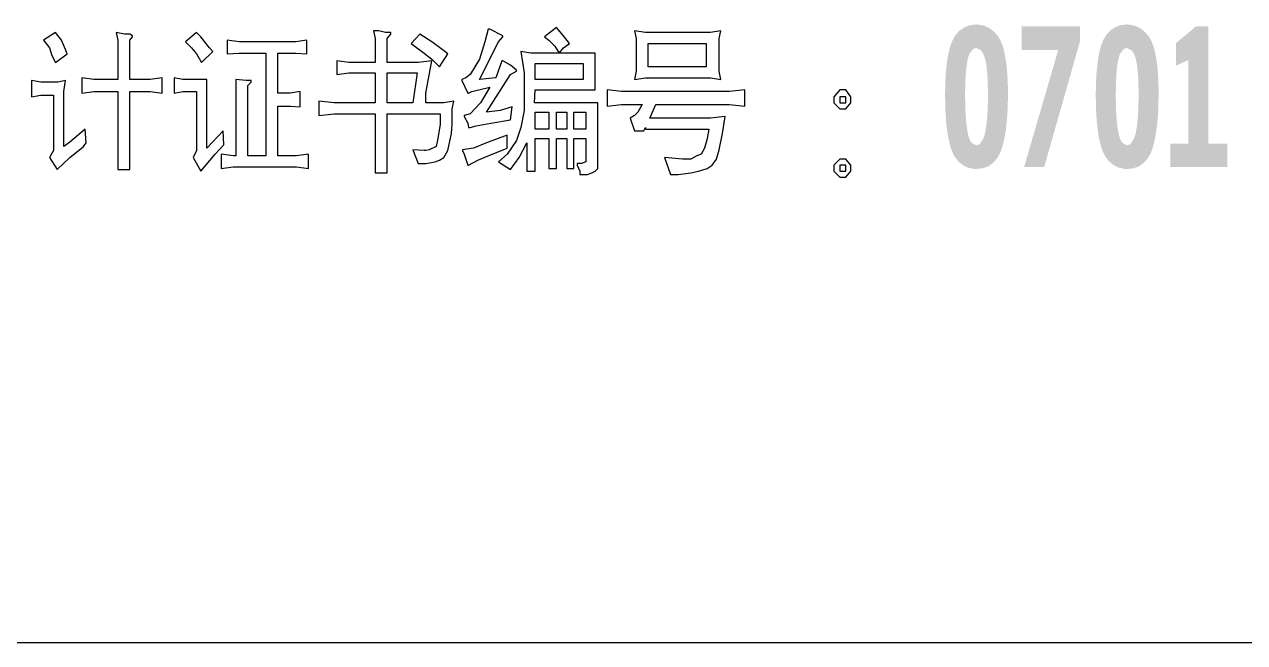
# Model space of a CAD drawing. Extents: x 1417642 to 3570900, y 124798 to 1191112.
# Drawn here: x 1609442 to 1612649, y 241202 to 242825 of the extents above; entities that cross this region are included whole.
import ezdxf

# ---------------------------------------------------------------- set-up
doc = ezdxf.new("R2010")
doc.units = 0
doc.header["$LTSCALE"] = 1000
doc.header["$MEASUREMENT"] = 0
doc.layers.add('图戳', color=211, linetype='CONTINUOUS')

msp = doc.modelspace()

# ---------------------------------------------------------------- hatches: boundary and pattern name
at = {"layer": '图戳'}
h = msp.add_hatch(color=256, dxfattribs=at)
h.paths.add_polyline_path([(1612025.6, 242695), (1612023.7, 242716.8), (1612021, 242736.3), (1612017.5, 242753.7), (1612013.3, 242768.9), (1612008.2, 242781.7), (1612002.5, 242792.3), (1612002.1, 242792.9), (1611990.5, 242806.4), (1611977.4, 242816.4), (1611962.9, 242822.6), (1611946.8, 242825.1), (1611944.3, 242825.3), (1611927.7, 242823.4), (1611912.9, 242817.8), (1611899.7, 242808.7), (1611888.3, 242795.8), (1611887.2, 242793.8), (1611881.6, 242783.4), (1611876.6, 242770.9), (1611872.3, 242756), (1611868.8, 242738.8), (1611866.1, 242719.5), (1611864, 242698.1), (1611862.7, 242674.3), (1611862.1, 242648.2), (1611862.1, 242641.9), (1611862.3, 242615.6), (1611863.2, 242591.3), (1611864.8, 242568.9), (1611867.1, 242548.6), (1611870, 242530.4), (1611873.5, 242514), (1611877.5, 242499.7), (1611882.2, 242487.6), (1611885.6, 242480.6), (1611895.9, 242466.5), (1611908, 242456.1), (1611922.3, 242449.2), (1611938.3, 242445.9), (1611944.3, 242445.7), (1611960.9, 242447.4), (1611975.8, 242452.8), (1611988.4, 242461.9), (1611999.2, 242474.6), (1612006.3, 242487), (1612010.9, 242499.4), (1612015, 242513.5), (1612018.5, 242529.3), (1612021.4, 242546.9), (1612023.7, 242566.2), (1612025.4, 242587.4), (1612026.6, 242610.4), (1612027.2, 242634.9), (1612027.2, 242644.6), (1612026.8, 242670.8)])
h.paths.add_polyline_path([(1611973.7, 242681.4), (1611974.5, 242656.3), (1611974.6, 242644.6), (1611974.3, 242617.7), (1611973.3, 242594), (1611971.9, 242573.1), (1611969.8, 242555.4), (1611967.1, 242540.5), (1611963.8, 242528.5), (1611962.9, 242526.2), (1611952.8, 242510.8), (1611944.3, 242507.5), (1611931.8, 242514.4), (1611926.2, 242523.9), (1611922.7, 242535.3), (1611920, 242549.6), (1611917.7, 242566.7), (1611916.1, 242587), (1611915, 242610.2), (1611914.6, 242636.3), (1611914.6, 242641.9), (1611915, 242668.5), (1611915.9, 242691.9), (1611917.9, 242711.8), (1611920.4, 242728.4), (1611923.5, 242741.7), (1611925.8, 242748.3), (1611936.6, 242761.6), (1611944.3, 242763.3), (1611957.1, 242756.6), (1611962.9, 242746.9), (1611966.9, 242735.9), (1611970, 242721.4), (1611972.3, 242703.3)], flags=16)
for points in [[(1612217, 242820.3), (1612063.5, 242820.3), (1612063.5, 242758.3), (1612159.4, 242758.3), (1612069.7, 242450.7), (1612122.4, 242450.7), (1612217, 242782.4)], [(1612553.9, 242820.3), (1612520.9, 242820.3), (1612520.9, 242818.9), (1612518.2, 242818.9), (1612518.2, 242817.6), (1612515.1, 242815.3), (1612515.1, 242814.7), (1612468.8, 242776.1), (1612468.8, 242717), (1612501.2, 242731.5), (1612501.2, 242512.5), (1612453.7, 242512.5), (1612453.7, 242450.7), (1612603.4, 242450.7), (1612603.4, 242512.5), (1612553.9, 242512.5)]]:
    msp.add_hatch(color=256, dxfattribs=at).paths.add_polyline_path(points)
h = msp.add_hatch(color=256, dxfattribs=at)
h.paths.add_polyline_path([(1612417, 242736.3), (1612413.6, 242753.7), (1612409.3, 242768.9), (1612404.3, 242781.7), (1612398.5, 242792.3), (1612398.1, 242792.9), (1612386.5, 242806.4), (1612373.4, 242816.4), (1612358.9, 242822.6), (1612342.9, 242825.1), (1612340.4, 242825.3), (1612323.8, 242823.4), (1612308.7, 242817.8), (1612295.8, 242808.7), (1612284.4, 242795.8), (1612283.2, 242793.8), (1612277.4, 242783.4), (1612272.6, 242770.9), (1612268.3, 242756), (1612264.9, 242738.8), (1612262.2, 242719.5), (1612260, 242698.1), (1612258.7, 242674.3), (1612258.1, 242648.2), (1612258.1, 242641.9), (1612258.3, 242615.6), (1612259.3, 242591.3), (1612260.8, 242568.9), (1612263.1, 242548.6), (1612265.8, 242530.4), (1612269.3, 242514), (1612273.6, 242499.7), (1612278.2, 242487.6), (1612281.7, 242480.6), (1612291.9, 242466.5), (1612304.1, 242456.1), (1612318.2, 242449.2), (1612334.4, 242445.9), (1612340.4, 242445.7), (1612357, 242447.4), (1612371.7, 242452.8), (1612384.4, 242461.9), (1612395.2, 242474.6), (1612402.4, 242487), (1612407, 242499.4), (1612411, 242513.5), (1612414.5, 242529.3), (1612417.4, 242546.9), (1612419.7, 242566.2), (1612421.5, 242587.4), (1612422.6, 242610.4), (1612423, 242634.9), (1612423.2, 242644.6), (1612422.8, 242670.8), (1612421.7, 242695), (1612419.7, 242716.8)])
h.paths.add_polyline_path([(1612365.9, 242721.4), (1612368.2, 242703.3), (1612369.7, 242681.4), (1612370.5, 242656.3), (1612370.5, 242644.6), (1612370.3, 242617.7), (1612369.3, 242594), (1612367.8, 242573.1), (1612365.9, 242555.4), (1612363.2, 242540.5), (1612359.7, 242528.5), (1612358.9, 242526.2), (1612348.9, 242510.8), (1612340.4, 242507.5), (1612327.8, 242514.4), (1612322.2, 242523.9), (1612318.7, 242535.3), (1612315.8, 242549.6), (1612313.7, 242566.7), (1612312, 242587), (1612311, 242610.2), (1612310.6, 242636.3), (1612310.6, 242641.9), (1612311, 242668.5), (1612312, 242691.9), (1612313.7, 242711.8), (1612316.2, 242728.4), (1612319.5, 242741.7), (1612321.8, 242748.3), (1612332.5, 242761.6), (1612340.4, 242763.3), (1612353.1, 242756.6), (1612358.9, 242746.9), (1612362.8, 242735.9)], flags=16)

# ---------------------------------------------------------------- linework, layer by layer
for p, q in [((1610359.8, 242808.6), (1610364.3, 242788.3)), ((1610373.3, 242808.6), (1610359.8, 242808.6)), ((1610391.3, 242804.1), (1610373.3, 242808.6)), ((1610661.1, 242813.1), (1610652.1, 242779.3)), ((1610665.6, 242813.1), (1610661.1, 242813.1)), ((1610699.3, 242795.1), (1610665.6, 242813.1)), ((1610841, 242817.6), (1610809.5, 242792.8)), ((1610859, 242795.1), (1610841, 242817.6)), ((1611045.6, 242808.6), (1611050.1, 242788.3)), ((1611074.8, 242804.1), (1611045.6, 242808.6)), ((1611272.7, 242808.6), (1611245.7, 242804.1)), ((1611268.2, 242788.3), (1611272.7, 242808.6)), ((1609523.5, 242804.1), (1609492, 242783.8)), ((1609492, 242783.8), (1609507.7, 242763.6)), ((1609539.2, 242783.8), (1609523.5, 242804.1)), ((1609550.4, 242759.1), (1609539.2, 242783.8)), ((1609683.1, 242804.1), (1609687.6, 242783.8)), ((1609705.6, 242799.6), (1609683.1, 242804.1)), ((1609687.6, 242783.8), (1609687.6, 242723.1)), ((1609719.1, 242799.6), (1609705.6, 242799.6)), ((1609725.8, 242795.1), (1609719.1, 242799.6)), ((1609719.1, 242783.8), (1609725.8, 242792.8)), ((1609719.1, 242743.4), (1609719.1, 242783.8)), ((1609725.8, 242792.8), (1609725.8, 242795.1)), ((1609894.4, 242804.1), (1609865.2, 242779.3)), ((1609865.2, 242779.3), (1609880.9, 242763.6)), ((1609905.7, 242792.8), (1609894.4, 242804.1)), ((1609928.2, 242763.6), (1609905.7, 242792.8)), ((1609975.4, 242783.8), (1609975.4, 242747.9)), ((1610006.9, 242779.3), (1609975.4, 242783.8)), ((1610155.2, 242779.3), (1610006.9, 242779.3)), ((1610184.5, 242783.8), (1610155.2, 242779.3)), ((1610184.5, 242747.9), (1610184.5, 242783.8)), ((1610364.3, 242788.3), (1610364.3, 242725.4)), ((1610404.8, 242804.1), (1610391.3, 242804.1)), ((1610395.8, 242788.3), (1610404.8, 242799.6)), ((1610395.8, 242725.4), (1610395.8, 242788.3)), ((1610404.8, 242799.6), (1610404.8, 242804.1)), ((1610481.2, 242799.6), (1610458.8, 242774.8)), ((1610512.7, 242779.3), (1610481.2, 242799.6)), ((1610539.7, 242759.1), (1610512.7, 242779.3)), ((1610652.1, 242779.3), (1610638.6, 242734.4)), ((1610638.6, 242680.4), (1610688.1, 242779.3)), ((1610688.1, 242779.3), (1610699.3, 242792.8)), ((1610699.3, 242792.8), (1610699.3, 242795.1)), ((1610809.5, 242792.8), (1610820.7, 242783.8)), ((1610820.7, 242783.8), (1610836.5, 242768.1)), ((1610874.7, 242774.8), (1610859, 242795.1)), ((1611050.1, 242788.3), (1611050.1, 242725.4)), ((1611245.7, 242804.1), (1611074.8, 242804.1)), ((1611268.2, 242763.6), (1611268.2, 242788.3)), ((1609507.7, 242763.6), (1609514.5, 242743.4)), ((1609514.5, 242743.4), (1609523.5, 242725.4)), ((1609523.5, 242725.4), (1609554.9, 242747.9)), ((1609554.9, 242747.9), (1609550.4, 242759.1)), ((1609719.1, 242680.4), (1609719.1, 242743.4)), ((1609880.9, 242763.6), (1609894.4, 242747.9)), ((1609894.4, 242747.9), (1609907.9, 242725.4)), ((1609907.9, 242725.4), (1609937.2, 242754.6)), ((1609937.2, 242754.6), (1609928.2, 242763.6)), ((1609975.4, 242747.9), (1610006.9, 242750.1)), ((1610006.9, 242750.1), (1610065.3, 242750.1)), ((1610065.3, 242750.1), (1610076.6, 242750.1)), ((1610076.6, 242750.1), (1610076.6, 242480.3)), ((1610108, 242750.1), (1610155.2, 242750.1)), ((1610108, 242705.1), (1610108, 242750.1)), ((1610155.2, 242750.1), (1610184.5, 242747.9)), ((1610458.8, 242774.8), (1610492.5, 242750.1)), ((1610492.5, 242750.1), (1610512.7, 242734.4)), ((1610533, 242714.1), (1610555.4, 242747.9)), ((1610555.4, 242747.9), (1610539.7, 242759.1)), ((1610746.5, 242754.6), (1610755.5, 242698.4)), ((1610773.5, 242750.1), (1610746.5, 242754.6)), ((1610789.3, 242750.1), (1610773.5, 242750.1)), ((1610847.7, 242750.1), (1610789.3, 242750.1)), ((1610836.5, 242768.1), (1610847.7, 242750.1)), ((1610847.7, 242750.1), (1610859, 242763.6)), ((1610883.7, 242750.1), (1610847.7, 242750.1)), ((1610859, 242763.6), (1610874.7, 242774.8)), ((1610942.2, 242750.1), (1610883.7, 242750.1)), ((1610942.2, 242714.1), (1610942.2, 242750.1)), ((1611081.5, 242774.8), (1611234.4, 242774.8)), ((1611081.5, 242714.1), (1611081.5, 242774.8)), ((1611234.4, 242774.8), (1611234.4, 242714.1)), ((1611268.2, 242702.9), (1611268.2, 242763.6)), ((1609687.6, 242723.1), (1609687.6, 242680.4)), ((1610263.2, 242729.9), (1610263.2, 242693.9)), ((1610294.6, 242725.4), (1610263.2, 242729.9)), ((1610305.9, 242725.4), (1610294.6, 242725.4)), ((1610364.3, 242725.4), (1610305.9, 242725.4)), ((1610418.3, 242725.4), (1610395.8, 242725.4)), ((1610476.8, 242725.4), (1610418.3, 242725.4)), ((1610512.7, 242729.9), (1610476.8, 242725.4)), ((1610497, 242644.4), (1610512.7, 242729.9)), ((1610512.7, 242734.4), (1610533, 242714.1)), ((1610638.6, 242734.4), (1610613.9, 242693.9)), ((1610697.1, 242729.9), (1610681.3, 242684.9)), ((1610699.3, 242729.9), (1610697.1, 242729.9)), ((1610719.6, 242718.6), (1610699.3, 242729.9)), ((1610735.3, 242705.1), (1610719.6, 242718.6)), ((1610784.8, 242723.1), (1610910.7, 242723.1)), ((1610784.8, 242680.4), (1610784.8, 242723.1)), ((1610910.7, 242723.1), (1610910.7, 242680.4)), ((1610942.2, 242653.4), (1610942.2, 242714.1)), ((1611050.1, 242725.4), (1611050.1, 242702.9)), ((1611234.4, 242714.1), (1611081.5, 242714.1)), ((1609593.2, 242684.9), (1609593.2, 242644.4)), ((1609624.6, 242680.4), (1609593.2, 242684.9)), ((1609629.1, 242680.4), (1609624.6, 242680.4)), ((1609687.6, 242680.4), (1609629.1, 242680.4)), ((1609773, 242680.4), (1609719.1, 242680.4)), ((1609804.5, 242684.9), (1609773, 242680.4)), ((1609804.5, 242644.4), (1609804.5, 242684.9)), ((1609836, 242684.9), (1609836, 242644.4)), ((1609858.5, 242680.4), (1609836, 242684.9)), ((1609863, 242680.4), (1609858.5, 242680.4)), ((1609921.4, 242680.4), (1609863, 242680.4)), ((1609921.4, 242500.5), (1609921.4, 242680.4)), ((1609997.9, 242680.4), (1609997.9, 242480.3)), ((1610024.8, 242678.2), (1609997.9, 242680.4)), ((1610108, 242644.4), (1610108, 242705.1)), ((1610263.2, 242693.9), (1610294.6, 242698.4)), ((1610294.6, 242698.4), (1610353.1, 242698.4)), ((1610353.1, 242698.4), (1610364.3, 242698.4)), ((1610364.3, 242698.4), (1610364.3, 242635.4)), ((1610395.8, 242698.4), (1610454.3, 242698.4)), ((1610395.8, 242680.4), (1610395.8, 242698.4)), ((1610395.8, 242619.7), (1610395.8, 242680.4)), ((1610454.3, 242698.4), (1610474.5, 242698.4)), ((1610474.5, 242698.4), (1610463.3, 242619.7)), ((1610602.7, 242684.9), (1610591.4, 242680.4)), ((1610591.4, 242680.4), (1610591.4, 242678.2)), ((1610613.9, 242693.9), (1610602.7, 242684.9)), ((1610681.3, 242684.9), (1610638.6, 242680.4)), ((1610656.6, 242595), (1610719.6, 242693.9)), ((1610719.6, 242693.9), (1610735.3, 242702.9)), ((1610735.3, 242702.9), (1610735.3, 242705.1)), ((1610755.5, 242698.4), (1610755.5, 242635.4)), ((1610910.7, 242680.4), (1610784.8, 242680.4)), ((1611050.1, 242702.9), (1611045.6, 242680.4)), ((1611045.6, 242680.4), (1611074.8, 242684.9)), ((1611074.8, 242684.9), (1611245.7, 242684.9)), ((1611245.7, 242684.9), (1611272.7, 242680.4)), ((1611272.7, 242680.4), (1611268.2, 242702.9)), ((1609460.5, 242678.2), (1609460.5, 242635.4)), ((1609485.2, 242673.7), (1609460.5, 242678.2)), ((1609530.2, 242673.7), (1609485.2, 242673.7)), ((1609550.4, 242678.2), (1609530.2, 242673.7)), ((1609545.9, 242648.9), (1609550.4, 242678.2)), ((1609545.9, 242505), (1609545.9, 242648.9)), ((1609593.2, 242644.4), (1609624.6, 242648.9)), ((1609624.6, 242648.9), (1609683.1, 242648.9)), ((1609683.1, 242648.9), (1609687.6, 242648.9)), ((1609687.6, 242648.9), (1609687.6, 242444.3)), ((1609719.1, 242648.9), (1609773, 242648.9)), ((1609719.1, 242444.3), (1609719.1, 242648.9)), ((1609773, 242648.9), (1609804.5, 242644.4)), ((1609836, 242644.4), (1609858.5, 242648.9)), ((1609858.5, 242648.9), (1609894.4, 242648.9)), ((1609894.4, 242648.9), (1609894.4, 242493.8)), ((1610038.3, 242678.2), (1610024.8, 242678.2)), ((1610029.3, 242664.7), (1610038.3, 242673.7)), ((1610029.3, 242480.3), (1610029.3, 242664.7)), ((1610038.3, 242673.7), (1610038.3, 242678.2)), ((1610166.5, 242648.9), (1610141.8, 242644.4)), ((1610166.5, 242608.5), (1610166.5, 242648.9)), ((1610591.4, 242678.2), (1610607.2, 242644.4)), ((1610609.4, 242644.4), (1610618.4, 242648.9)), ((1610618.4, 242648.9), (1610665.6, 242660.2)), ((1610665.6, 242660.2), (1610640.9, 242619.7)), ((1610782.5, 242619.7), (1610784.8, 242653.4)), ((1610784.8, 242653.4), (1610942.2, 242653.4)), ((1610973.6, 242653.4), (1610973.6, 242610.7)), ((1611011.8, 242648.9), (1610973.6, 242653.4)), ((1611295.1, 242648.9), (1611011.8, 242648.9)), ((1611335.6, 242653.4), (1611295.1, 242648.9)), ((1611335.6, 242610.7), (1611335.6, 242653.4)), ((1611585.2, 242653.4), (1611569.4, 242635.4)), ((1611600.9, 242653.4), (1611585.2, 242653.4)), ((1611614.4, 242635.4), (1611600.9, 242653.4)), ((1609460.5, 242635.4), (1609485.2, 242639.9)), ((1609485.2, 242639.9), (1609519, 242639.9)), ((1609519, 242639.9), (1609519, 242493.8)), ((1610141.8, 242644.4), (1610108, 242644.4)), ((1610215.9, 242624.2), (1610215.9, 242586)), ((1610256.4, 242619.7), (1610215.9, 242624.2)), ((1610305.9, 242619.7), (1610256.4, 242619.7)), ((1610364.3, 242619.7), (1610305.9, 242619.7)), ((1610364.3, 242635.4), (1610364.3, 242619.7)), ((1610404.8, 242619.7), (1610395.8, 242619.7)), ((1610463.3, 242619.7), (1610404.8, 242619.7)), ((1610497, 242619.7), (1610497, 242644.4)), ((1610544.2, 242619.7), (1610497, 242619.7)), ((1610571.2, 242624.2), (1610544.2, 242619.7)), ((1610566.7, 242604), (1610571.2, 242624.2)), ((1610607.2, 242644.4), (1610609.4, 242644.4)), ((1610640.9, 242619.7), (1610613.9, 242590.5)), ((1610755.5, 242635.4), (1610755.5, 242599.5)), ((1610948.9, 242619.7), (1610782.5, 242619.7)), ((1610948.9, 242446.6), (1610948.9, 242619.7)), ((1610973.6, 242610.7), (1611011.8, 242615.2)), ((1611011.8, 242615.2), (1611065.8, 242615.2)), ((1611065.8, 242615.2), (1611054.6, 242595)), ((1611086, 242579.2), (1611101.8, 242615.2)), ((1611101.8, 242615.2), (1611295.1, 242615.2)), ((1611295.1, 242615.2), (1611335.6, 242610.7)), ((1611569.4, 242635.4), (1611569.4, 242619.7)), ((1611569.4, 242619.7), (1611585.2, 242604)), ((1611600.9, 242635.4), (1611585.2, 242635.4)), ((1611585.2, 242635.4), (1611585.2, 242619.7)), ((1611585.2, 242619.7), (1611600.9, 242619.7)), ((1611600.9, 242619.7), (1611600.9, 242635.4)), ((1611600.9, 242604), (1611614.4, 242619.7)), ((1611614.4, 242619.7), (1611614.4, 242635.4)), ((1610108, 242610.7), (1610141.8, 242610.7)), ((1610108, 242480.3), (1610108, 242610.7)), ((1610141.8, 242610.7), (1610166.5, 242608.5)), ((1610215.9, 242586), (1610256.4, 242590.5)), ((1610256.4, 242590.5), (1610314.9, 242590.5)), ((1610314.9, 242590.5), (1610364.3, 242590.5)), ((1610364.3, 242590.5), (1610364.3, 242435.3)), ((1610395.8, 242590.5), (1610535.2, 242590.5)), ((1610395.8, 242435.3), (1610395.8, 242590.5)), ((1610535.2, 242590.5), (1610535.2, 242563.5)), ((1610566.7, 242563.5), (1610566.7, 242604)), ((1610613.9, 242590.5), (1610598.2, 242586)), ((1610598.2, 242586), (1610598.2, 242583.7)), ((1610598.2, 242583.7), (1610607.2, 242565.7)), ((1610692.6, 242599.5), (1610656.6, 242595)), ((1610724.1, 242608.5), (1610692.6, 242599.5)), ((1610719.6, 242574.7), (1610724.1, 242608.5)), ((1610755.5, 242599.5), (1610746.5, 242554.5)), ((1610784.8, 242550), (1610784.8, 242595)), ((1610784.8, 242595), (1610820.7, 242595)), ((1610820.7, 242595), (1610820.7, 242550)), ((1610841, 242595), (1610868, 242595)), ((1610841, 242550), (1610841, 242595)), ((1610868, 242595), (1610868, 242550)), ((1610885.9, 242595), (1610917.4, 242595)), ((1610885.9, 242550), (1610885.9, 242595)), ((1610917.4, 242595), (1610917.4, 242550)), ((1611045.6, 242586), (1611034.3, 242579.2)), ((1611054.6, 242595), (1611045.6, 242586)), ((1611283.9, 242583.7), (1611245.7, 242579.2)), ((1611277.2, 242538.8), (1611283.9, 242583.7)), ((1611585.2, 242604), (1611600.9, 242604)), ((1610535.2, 242563.5), (1610528.5, 242525.3)), ((1610564.4, 242538.8), (1610566.7, 242563.5)), ((1610607.2, 242565.7), (1610609.4, 242554.5)), ((1610609.4, 242554.5), (1610613.9, 242554.5)), ((1610613.9, 242554.5), (1610629.6, 242559)), ((1610629.6, 242559), (1610667.9, 242565.7)), ((1610667.9, 242565.7), (1610719.6, 242574.7)), ((1610746.5, 242554.5), (1610735.3, 242520.8)), ((1611034.3, 242579.2), (1611045.6, 242545.5)), ((1611070.3, 242545.5), (1611074.8, 242554.5)), ((1611074.8, 242554.5), (1611074.8, 242550)), ((1611245.7, 242579.2), (1611086, 242579.2)), ((1609602.2, 242550), (1609561.7, 242516.3)), ((1609604.4, 242514), (1609602.2, 242550)), ((1609964.1, 242545.5), (1609921.4, 242500.5)), ((1609966.4, 242509.5), (1609964.1, 242545.5)), ((1610528.5, 242525.3), (1610524, 242505)), ((1610555.4, 242493.8), (1610564.4, 242538.8)), ((1610710.6, 242534.3), (1610656.6, 242514)), ((1610710.6, 242500.5), (1610710.6, 242534.3)), ((1610735.3, 242520.8), (1610710.6, 242484.8)), ((1610820.7, 242550), (1610784.8, 242550)), ((1610784.8, 242525.3), (1610820.7, 242525.3)), ((1610784.8, 242500.5), (1610784.8, 242525.3)), ((1610820.7, 242525.3), (1610820.7, 242464.6)), ((1610868, 242550), (1610841, 242550)), ((1610841, 242525.3), (1610868, 242525.3)), ((1610841, 242509.5), (1610841, 242525.3)), ((1610868, 242525.3), (1610868, 242464.6)), ((1610917.4, 242550), (1610885.9, 242550)), ((1610885.9, 242525.3), (1610917.4, 242525.3)), ((1610885.9, 242509.5), (1610885.9, 242525.3)), ((1610917.4, 242525.3), (1610917.4, 242464.6)), ((1611045.6, 242545.5), (1611070.3, 242545.5)), ((1611074.8, 242550), (1611241.2, 242550)), ((1611236.7, 242525.3), (1611229.9, 242500.5)), ((1611241.2, 242550), (1611236.7, 242525.3)), ((1611268.2, 242496), (1611277.2, 242538.8)), ((1609519, 242493.8), (1609507.7, 242475.8)), ((1609561.7, 242516.3), (1609545.9, 242505)), ((1609561.7, 242475.8), (1609597.7, 242505)), ((1609597.7, 242505), (1609604.4, 242514)), ((1609894.4, 242493.8), (1609885.4, 242475.8)), ((1609943.9, 242484.8), (1609966.4, 242509.5)), ((1610463.3, 242496), (1610476.8, 242460.1)), ((1610492.5, 242493.8), (1610463.3, 242496)), ((1610497, 242493.8), (1610492.5, 242493.8)), ((1610506, 242496), (1610497, 242493.8)), ((1610524, 242505), (1610506, 242496)), ((1610544.2, 242475.8), (1610555.4, 242493.8)), ((1610622.9, 242500.5), (1610593.7, 242496)), ((1610593.7, 242496), (1610593.7, 242493.8)), ((1610593.7, 242493.8), (1610598.2, 242484.8)), ((1610656.6, 242514), (1610622.9, 242500.5)), ((1610661.1, 242480.3), (1610710.6, 242500.5)), ((1610742.1, 242475.8), (1610762.3, 242514)), ((1610762.3, 242514), (1610762.3, 242451.1)), ((1610784.8, 242439.8), (1610784.8, 242500.5)), ((1610841, 242446.6), (1610841, 242509.5)), ((1610885.9, 242446.6), (1610885.9, 242509.5)), ((1611229.9, 242500.5), (1611220.9, 242484.8)), ((1611261.4, 242471.3), (1611268.2, 242496)), ((1609507.7, 242475.8), (1609528, 242444.3)), ((1609528, 242444.3), (1609561.7, 242475.8)), ((1609885.4, 242475.8), (1609905.7, 242439.8)), ((1609905.7, 242439.8), (1609943.9, 242484.8)), ((1609959.6, 242484.8), (1609959.6, 242446.6)), ((1609991.1, 242480.3), (1609959.6, 242484.8)), ((1609997.9, 242480.3), (1609991.1, 242480.3)), ((1610076.6, 242480.3), (1610029.3, 242480.3)), ((1610157.5, 242480.3), (1610108, 242480.3)), ((1610189, 242484.8), (1610157.5, 242480.3)), ((1610189, 242446.6), (1610189, 242484.8)), ((1610476.8, 242460.1), (1610497, 242460.1)), ((1610497, 242460.1), (1610521.7, 242464.6)), ((1610521.7, 242464.6), (1610533, 242469.1)), ((1610533, 242469.1), (1610544.2, 242475.8)), ((1610598.2, 242484.8), (1610607.2, 242455.6)), ((1610607.2, 242455.6), (1610609.4, 242455.6)), ((1610609.4, 242455.6), (1610634.1, 242469.1)), ((1610634.1, 242469.1), (1610661.1, 242480.3)), ((1610710.6, 242484.8), (1610688.1, 242464.6)), ((1610688.1, 242464.6), (1610719.6, 242444.3)), ((1610719.6, 242444.3), (1610742.1, 242475.8)), ((1610820.7, 242464.6), (1610820.7, 242446.6)), ((1610868, 242464.6), (1610868, 242446.6)), ((1610894.9, 242460.1), (1610894.9, 242455.6)), ((1610906.2, 242460.1), (1610894.9, 242460.1)), ((1610894.9, 242455.6), (1610901.7, 242439.8)), ((1610917.4, 242464.6), (1610906.2, 242460.1)), ((1611124.3, 242475.8), (1611140, 242430.8)), ((1611171.5, 242471.3), (1611124.3, 242475.8)), ((1611194, 242471.3), (1611171.5, 242471.3)), ((1611209.7, 242480.3), (1611194, 242471.3)), ((1611220.9, 242484.8), (1611209.7, 242480.3)), ((1611236.7, 242446.6), (1611250.2, 242455.6)), ((1611250.2, 242455.6), (1611261.4, 242471.3)), ((1611585.2, 242471.3), (1611569.4, 242455.6)), ((1611569.4, 242455.6), (1611569.4, 242439.8)), ((1611600.9, 242471.3), (1611585.2, 242471.3)), ((1611600.9, 242455.6), (1611585.2, 242455.6)), ((1611585.2, 242455.6), (1611585.2, 242439.8)), ((1611614.4, 242455.6), (1611600.9, 242471.3)), ((1611600.9, 242439.8), (1611600.9, 242455.6)), ((1611614.4, 242439.8), (1611614.4, 242455.6)), ((1609687.6, 242444.3), (1609719.1, 242444.3)), ((1609959.6, 242446.6), (1609991.1, 242451.1)), ((1609991.1, 242451.1), (1610157.5, 242451.1)), ((1610157.5, 242451.1), (1610189, 242446.6)), ((1610364.3, 242435.3), (1610395.8, 242435.3)), ((1610762.3, 242451.1), (1610762.3, 242439.8)), ((1610762.3, 242439.8), (1610784.8, 242439.8)), ((1610820.7, 242446.6), (1610841, 242446.6)), ((1610868, 242446.6), (1610885.9, 242446.6)), ((1610901.7, 242439.8), (1610901.7, 242430.8)), ((1610901.7, 242430.8), (1610921.9, 242430.8)), ((1610921.9, 242430.8), (1610933.2, 242435.3)), ((1610933.2, 242435.3), (1610942.2, 242439.8)), ((1610942.2, 242439.8), (1610948.9, 242446.6)), ((1611140, 242430.8), (1611160.2, 242430.8)), ((1611160.2, 242430.8), (1611194, 242435.3)), ((1611194, 242435.3), (1611214.2, 242439.8)), ((1611214.2, 242439.8), (1611236.7, 242446.6)), ((1611569.4, 242439.8), (1611585.2, 242424.1)), ((1611585.2, 242439.8), (1611600.9, 242439.8)), ((1611585.2, 242424.1), (1611600.9, 242424.1)), ((1611600.9, 242424.1), (1611614.4, 242439.8))]:
    msp.add_line(p, q, dxfattribs=at)
msp.add_lwpolyline([(1606342.3, 241202), (1616842.3, 241202)], dxfattribs=at)

doc.saveas('drawing.dxf')
